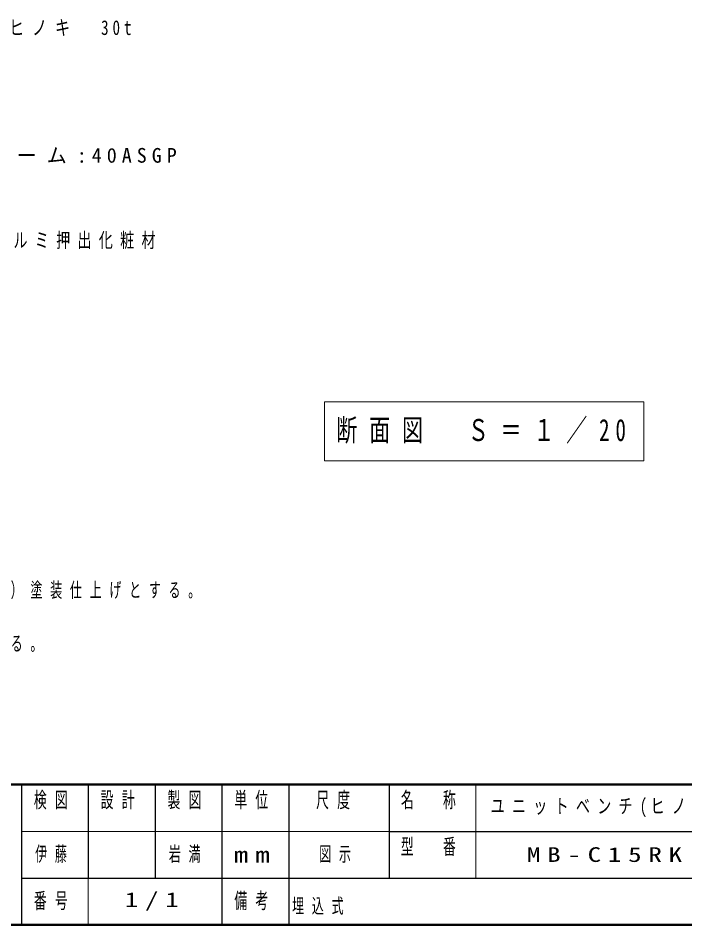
# Model space of a CAD drawing. Units: millimetres on the paper, scale 1:20. Extents: x -365 to 12, y -40 to 257.
# Drawn here: x -238 to -138.2, y 0 to 135.7 of the extents above; entities that cross this region are included whole.
import ezdxf

# ---------------------------------------------------------------- set-up
doc = ezdxf.new("R2010")
doc.units = ezdxf.units.MM
doc.layers.add('LY_1', color=7, linetype='Continuous', lineweight=25)
doc.layers.add('LY_2', color=7, linetype='Continuous', lineweight=13)
doc.styles.add('ＭＳ ゴシック', font='')
doc.styles.get('ＭＳ ゴシック').set_extended_font_data('MS Gothic')

msp = doc.modelspace()

# ---------------------------------------------------------------- linework, layer by layer
at = {"layer": 'LY_1', "lineweight": 13}
for p, q in [((-192.174, 78.272), (-192.174, 69.472)), ((-144.374, 78.272), (-192.174, 78.272)), ((-144.374, 69.472), (-144.374, 78.272)), ((-192.174, 69.472), (-144.374, 69.472))]:
    msp.add_line(p, q, dxfattribs=at)
at = {"layer": 'LY_2', "lineweight": 50}
for p, q in [((-365, 21), (0, 21)), ((-365, 0), (0, 0))]:
    msp.add_line(p, q, dxfattribs=at)
at = {"layer": 'LY_2', "color": 211, "lineweight": 25}
for p, q in [((-237.5, 21), (-237.5, 0)), ((-227.5, 21), (-227.5, 7)), ((-217.5, 21), (-217.5, 7)), ((-207.5, 21), (-207.5, 0)), ((-197.5, 21), (-197.5, 7)), ((-182.5, 21), (-182.5, 7)), ((-182.5, 14), (-70, 14)), ((-237.5, 7), (0, 7))]:
    msp.add_line(p, q, dxfattribs=at)
at = {"layer": 'LY_2'}
for p, q in [((-169.5, 21), (-169.5, 7)), ((-237.5, 14), (-182.5, 14)), ((-227.5, 7), (-227.5, 0))]:
    msp.add_line(p, q, dxfattribs=at)
at = {"layer": 'LY_2', "lineweight": 25}
msp.add_line((-197.5, 7), (-197.5, 0), dxfattribs=at)

# ---------------------------------------------------------------- texts
at = {"layer": 'LY_1', "style": 'ＭＳ ゴシック'}
for s, insert, char_height, attachment_point in [('\\T1.53;\\W0.75;座板：ヒノキ\u300030t', (-249.684, 134.186), 2.199, 4), ('\\T1.5;フレーム:40ASGP', (-247.221, 115.138), 2.199, 4), ('\\T1.52;\\W0.7;脚:アルミ押出化粧材', (-246.668, 102.372), 2.199, 4), ('\\T1.56;\\W0.7;断面図\u3000Ｓ＝１／20', (-168.274, 73.872), 3.299, 5), ('\\T1.64;\\W0.6;木材は、ヒノキ（一等材）とし、カンナ・ペーパーがけの上、木材保護着色塗料（メイプル）塗装仕上げとする。', (-360.12, 48.747), 2.199, 7), ('\\T1.64;\\W0.6;鋼材は、電気亜鉛メッキ処理の上、ポリエステル樹脂粉体塗装（ダークグレー）仕上げとする。', (-360.12, 40.747), 2.199, 7), ('\\T1.52;\\W0.7;ユニットベンチ(ヒノキ)', (-149.75, 17.5), 2.199, 5), ('\\T1.64;\\W0.6;伊藤', (-232.5, 10.5), 2.199, 5), ('\\T1.64;\\W0.6;岩満', (-212.5, 10.5), 2.199, 5), ('\\T1.64;\\W0.6;図示', (-190, 10.5), 2.199, 5), ('\\T1.5;\\W1.35;MB-C15RK', (-149.75, 10.5), 2.199, 5), ('\\T1.5;\\W1.35;1/1', (-217.5, 3.5), 2.199, 5), ('\\T1.64;\\W0.6;埋込式', (-197, 1.5), 2.199, 7)]:
    msp.add_mtext(s, dxfattribs=dict(at, insert=insert, char_height=char_height, attachment_point=attachment_point))
at = {"layer": 'LY_2', "color": 4, "char_height": 2.346, "style": 'ＭＳ ゴシック'}
for s, insert, attachment_point in [('\\T1.64;\\W0.6;検図', (-232.5, 19.9), 2), ('\\T1.64;\\W0.6;設計', (-222.5, 19.9), 2), ('\\T1.64;\\W0.6;製図', (-212.5, 19.9), 2), ('\\T1.64;\\W0.6;単位', (-202.5, 19.9), 2), ('\\T1.64;\\W0.6;尺度', (-190.25, 19.9), 2), ('\\T1.64;\\W0.6;名\u3000称', (-176, 19.9), 2), ('\\T1.64;\\W0.6;型\u3000番', (-176, 12.9), 2), ('\\T1.5;\\W1.35;mm', (-202.5, 10.5), 5), ('\\T1.64;\\W0.6;番号', (-232.5, 3.5), 5), ('\\T1.64;\\W0.6;備考', (-202.5, 3.5), 5)]:
    msp.add_mtext(s, dxfattribs=dict(at, insert=insert, attachment_point=attachment_point))

doc.saveas('drawing.dxf')
